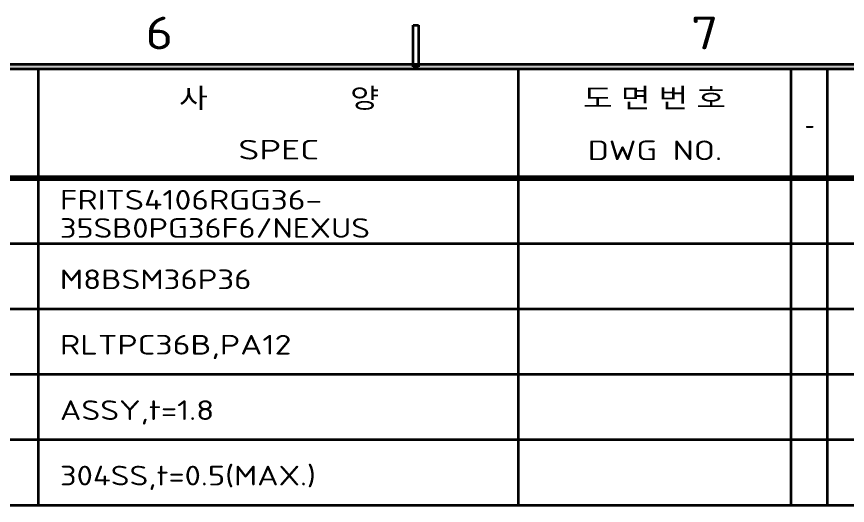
# Model space of a CAD drawing. Extents: x 23 to 417, y 3 to 294.
# Drawn here: x 283.4 to 359.6, y 246.8 to 291.6 of the extents above; entities that cross this region are included whole.
import ezdxf
from ezdxf.enums import TextEntityAlignment as Align

# ---------------------------------------------------------------- set-up
doc = ezdxf.new("R2010")
doc.units = 0
doc.layers.get('0').update_dxf_attribs({"lineweight": 13})
doc.layers.add('3', color=7, linetype='Continuous', lineweight=13)
doc.layers.add('5', color=7, linetype='Continuous', lineweight=13)
doc.styles.get("Standard").update_dxf_attribs({"font": 'isocp.shx'})
doc.styles.add('굴림', font='Gulim.ttf')

# ---------------------------------------------------------------- blocks, each defined once
blk = doc.blocks.new('BLOCK4342')
at = {"layer": '3', "color": 7, "lineweight": 13}
blk.add_text('6', height=3, dxfattribs=at).set_placement((295.223, 288.592), (297.761, 288.592), align=Align.FIT)
blk = doc.blocks.new('BLOCK4344')
at = {"layer": '3', "color": 7, "lineweight": 13}
blk.add_text('7', height=3, dxfattribs=at).set_placement((345.223, 288.592), (347.761, 288.592), align=Align.FIT)
blk = doc.blocks.new('BLOCK4370')
at = {"layer": '5', "color": 7, "lineweight": 13}
blk.add_text('DWG NO.', height=1.8, dxfattribs=at).set_placement((335.766, 278.426), (348.09, 278.426), align=Align.FIT)
blk = doc.blocks.new('BLOCK4372')
at = {"layer": '5', "color": 7, "lineweight": 13}
blk.add_text('-', height=1.8, dxfattribs=at).set_placement((355.68, 280.762), (356.557, 280.762), align=Align.FIT)
blk = doc.blocks.new('BLOCK4374')
at = {"layer": '5', "color": 7, "lineweight": 13}
blk.add_text('SPEC', height=1.8, dxfattribs=at).set_placement((303.734, 278.484), (311.142, 278.484), align=Align.FIT)
blk = doc.blocks.new('BLOCK4382')
at = {"layer": '5', "color": 7, "lineweight": 13}
for s, p, p2 in [('FRITS4106RGG36-', (287.37, 273.89), (311.416, 273.89)), ('35SB0PG36F6/NEXUS', (287.37, 271.305), (315.8, 271.305))]:
    blk.add_text(s, height=1.8, dxfattribs=at).set_placement(p, p2, align=Align.FIT)
blk = doc.blocks.new('BLOCK4389')
at = {"layer": '5', "color": 7, "lineweight": 13}
blk.add_text('M8BSM36P36', height=1.8, dxfattribs=at).set_placement((287.37, 266.597), (304.931, 266.597), align=Align.FIT)
blk = doc.blocks.new('BLOCK4394')
at = {"layer": '5', "color": 7, "lineweight": 13}
blk.add_text('RLTPC36B,PA12', height=1.8, dxfattribs=at).set_placement((287.37, 260.597), (308.6, 260.597), align=Align.FIT)
blk = doc.blocks.new('BLOCK4398')
at = {"layer": '5', "color": 7, "lineweight": 13}
blk.add_text('ASSY,t=1.8', height=1.8, dxfattribs=at).set_placement((287.37, 254.597), (301.516, 254.597), align=Align.FIT)
blk = doc.blocks.new('BLOCK4402')
at = {"layer": '5', "color": 7, "lineweight": 13}
blk.add_text('304SS,t=0.5(MAX.)', height=1.8, dxfattribs=at).set_placement((287.37, 248.597), (310.839, 248.597), align=Align.FIT)
blk = doc.blocks.new('BLOCK4407')
at = {"layer": '3', "color": 7, "lineweight": 5}
blk.add_solid([(410.237, 287.237), (409.763, 286.763), (30, 287.237), (30, 286.763)], dxfattribs=at)

msp = doc.modelspace()

# ---------------------------------------------------------------- linework, layer by layer
at = {"color": 7, "lineweight": 35}
for p, q in [((285.4025, 246.7625), (285.4025, 286.7625)), ((329.4025, 246.7625), (329.4025, 286.7625)), ((354.4025, 246.7625), (354.4025, 286.7625)), ((354.4025, 246.7625), (354.4025, 286.7625)), ((357.7625, 246.7625), (357.7625, 286.7625)), ((409.7625, 276.7625), (221.4025, 276.7625)), ((409.7625, 270.7625), (221.4025, 270.7625)), ((409.7625, 264.7625), (221.4025, 264.7625)), ((409.7625, 258.7625), (221.4025, 258.7625)), ((409.7625, 252.7625), (221.4025, 252.7625)), ((409.7625, 246.7625), (221.4025, 246.7625))]:
    msp.add_line(p, q, dxfattribs=at)
at = {"color": 7, "lineweight": 35, "ltscale": 0.011875}
msp.add_line((319.7625, 287), (320.2375, 287), dxfattribs=at)
at = {"color": 7, "lineweight": 140}
msp.add_line((241.4025, 276.7625), (409.7625, 276.7625), dxfattribs=at)
at = {"layer": '3', "color": 7, "lineweight": 35, "ltscale": 0.095}
for p, q in [((319.7625, 287), (319.7625, 290.8)), ((320.2375, 290.8), (320.2375, 287))]:
    msp.add_line(p, q, dxfattribs=at)
at = {"layer": '3', "color": 7, "lineweight": 35, "ltscale": 0.011875}
msp.add_line((319.7625, 290.8), (320.2375, 290.8), dxfattribs=at)
at = {"layer": '3', "color": 7, "lineweight": 35}
for p, q in [((30, 287.2375), (410.2375, 287.2375)), ((409.7625, 286.7625), (30, 286.7625))]:
    msp.add_line(p, q, dxfattribs=at)

# ---------------------------------------------------------------- block references
at = {"layer": '3', "lineweight": 0}
for name in ['BLOCK4342', 'BLOCK4344', 'BLOCK4407']:
    msp.add_blockref(name, (0, 0), dxfattribs=at)
at = {"layer": '5', "lineweight": 0}
for name in ['BLOCK4372', 'BLOCK4374', 'BLOCK4370', 'BLOCK4382', 'BLOCK4389', 'BLOCK4394', 'BLOCK4398', 'BLOCK4402']:
    msp.add_blockref(name, (0, 0), dxfattribs=at)

# ---------------------------------------------------------------- texts
at = {"layer": '5', "color": 7, "lineweight": 13, "style": '굴림'}
for s, width, p, p2 in [('사                 양', 0.975708, (298.2857, 283.2187), (316.6318, 283.2187)), ('도 면 번 호', 1.066458, (335.3439, 283.232), (348.4285, 283.232))]:
    msp.add_text(s, height=1.8, dxfattribs=dict(at, width=width)).set_placement(p, p2, align=Align.FIT)

doc.saveas('drawing.dxf')
